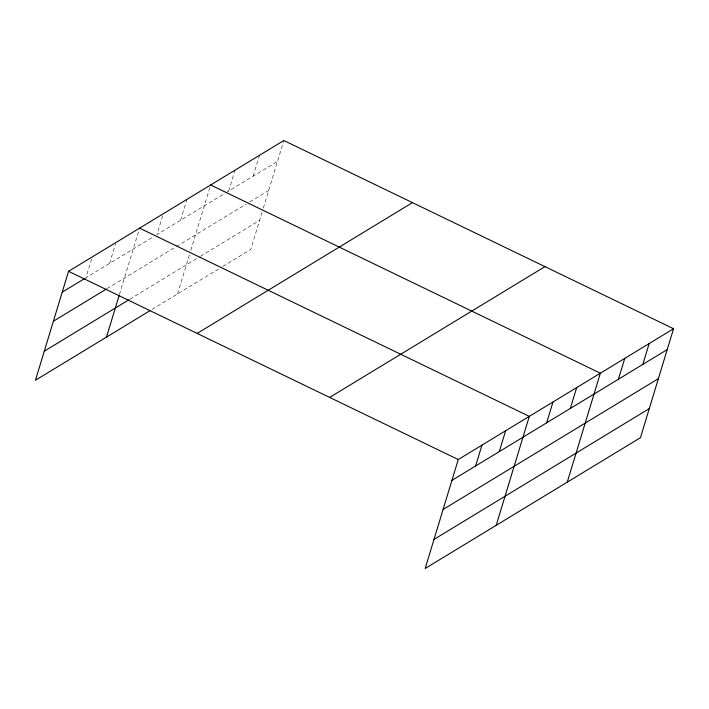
<?xml version="1.0" encoding="UTF-8"?>
<svg xmlns="http://www.w3.org/2000/svg" width="709" height="709" viewBox="0 0 709 709"><rect width="100%" height="100%" fill="white"/><g stroke="black" fill="none" stroke-linecap="round" stroke-linejoin="round"><path stroke-width="0.53" stroke-dasharray="3.54 2.66" d="M91.603 259.007L85.895 277.768L153.304 236.824M109.576 263.385L115.602 243.577M119.404 294.598L139.593 228.147M162.645 215.846L156.946 234.608L224.948 193.291M180.627 220.224L186.963 199.371M177.542 293.943L189.507 254.54M190.765 250.401L210.325 186.024M228.706 191.013L235.042 170.16M253.104 176.195L259.441 155.342M262.082 212.133L250.738 249.471L222.582 266.575M263.34 208.003L283.839 140.515M225.887 192.724L277.503 161.368M107.121 288.59L175.433 247.087M176.346 246.528L246.147 204.121M249.905 201.843L268.667 190.437M129.898 299.171L199.513 256.88M200.452 256.312L259.574 220.393M152.036 309.434L221.642 267.142"/><path stroke-width="1.06" d="M673.55 328.737L458.262 459.529L425.161 568.485L640.449 437.692L673.55 328.737L283.839 140.515L68.551 271.308L35.45 380.263L150.211 310.542M106.492 337.103L119.094 295.635M475.606 465.999L481.943 445.146M499.287 451.606L505.623 430.753M496.203 525.325L529.304 416.369L139.593 228.147M546.657 422.839L552.993 401.985M570.337 408.446L576.674 387.593M567.253 482.164L600.355 373.209L210.644 184.987M618.416 379.235L624.753 358.382M642.815 364.417L649.152 343.564M62.215 292.161L84.991 278.327M53.388 321.23L106.208 289.139M44.286 351.185L128.994 299.73M197.155 333.425L412.443 202.632M329.658 397.421L544.946 266.628M451.925 480.383L667.213 349.59M443.098 509.461L658.377 378.668M433.997 539.407L649.284 408.623M68.551 271.308L458.262 459.529"/></g></svg>
